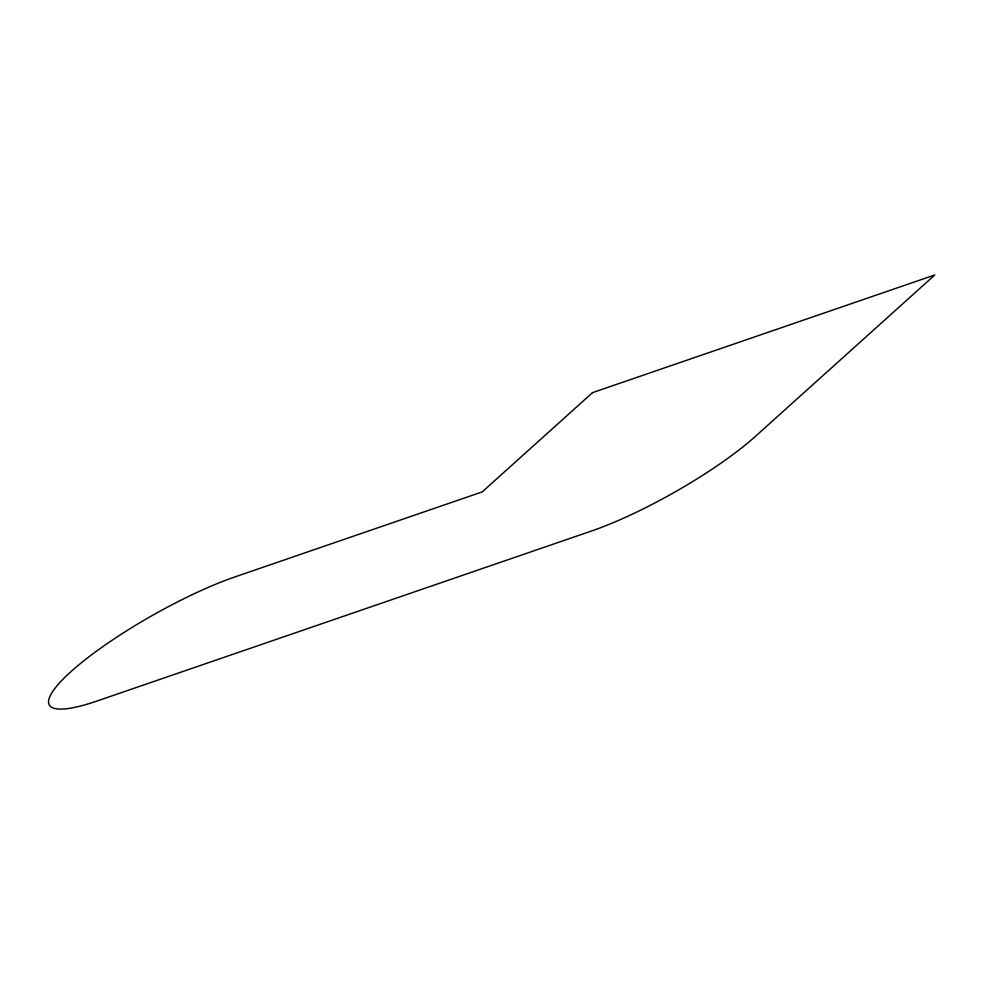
<?xml version="1.0" encoding="UTF-8"?>
<svg xmlns="http://www.w3.org/2000/svg" width="984" height="984" viewBox="0 0 984 984"><rect width="100%" height="100%" fill="white"/><g stroke="black" fill="none" stroke-linecap="round" stroke-linejoin="round"><path stroke-width="1.48" d="M592.528 392.641L482.185 491.914L234.979 576.907A134.07 27.183 -29.5 0 0 70.946 671.641A134.07 27.183 -29.5 0 0 97.059 701.002L591.458 531.028A134.07 27.183 -29.5 0 0 755.491 436.293L934.8 274.966L592.528 392.641"/></g></svg>
